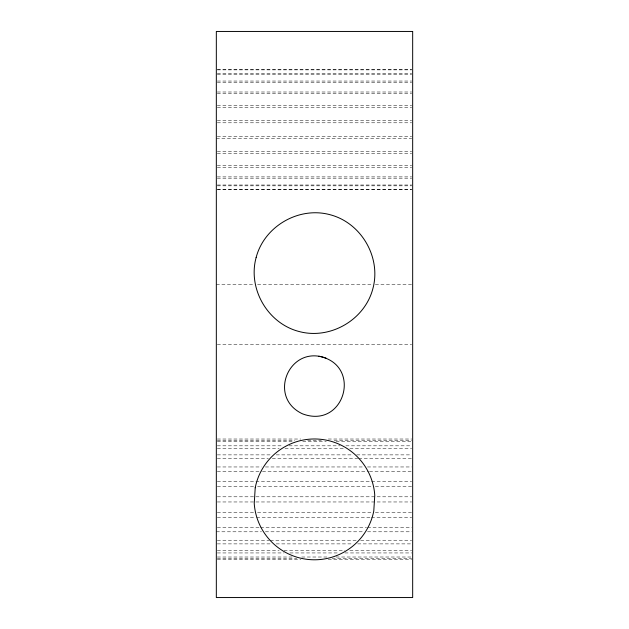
<?xml version="1.0" encoding="UTF-8"?>
<svg xmlns="http://www.w3.org/2000/svg" width="629" height="629" viewBox="0 0 629 629"><rect width="100%" height="100%" fill="white"/><g stroke="black" fill="none" stroke-linecap="round" stroke-linejoin="round"><path stroke-width="0.47" stroke-dasharray="3.15 2.36" d="M217.312 69.591L411.688 69.591M217.312 69.874L411.688 69.874M217.312 73.404L411.688 73.404M217.312 74.222L411.688 74.222M217.312 81.047L411.688 81.047M217.312 82.352L411.688 82.352M217.312 91.999L411.688 91.999M217.312 93.697L411.688 93.697M217.312 105.515L411.688 105.515M217.312 107.488L411.688 107.488M217.312 120.674L411.688 120.674M217.312 122.797L411.688 122.797M217.312 136.446L411.688 136.446M216.329 138.561L411.688 138.561M217.312 151.746L411.688 151.746M217.312 153.72L411.688 153.72M217.312 165.537L411.688 165.537M217.312 167.235L411.688 167.235M217.312 176.891L411.688 176.891M217.312 178.188L411.688 178.188M217.312 185.012L411.688 185.012M217.312 185.83L411.688 185.83M217.312 189.36L411.688 189.36M217.312 189.643L411.688 189.643M216.329 284.253L253.636 284.253M257.56 284.253L371.44 284.253M375.364 284.253L411.688 284.253M217.312 344.661L411.688 344.661M217.312 439.026L300.756 439.026M328.244 439.026L411.688 439.026M217.312 440.41L294.867 440.41M307.628 440.41L321.372 440.41M334.133 440.41L411.688 440.41M217.312 441.755L292.902 441.755M302.722 441.755L326.278 441.755M336.098 441.755L411.688 441.755M217.312 445.819L283.089 445.819M288.978 445.819L340.022 445.819M345.911 445.819L411.688 445.819M217.312 448.406L279.158 448.406M285.047 448.406L343.953 448.406M349.842 448.406L411.688 448.406M217.312 454.877L271.303 454.877M276.217 454.877L352.783 454.877M356.714 454.877L411.688 454.877M217.312 458.533L268.363 458.533M272.286 458.533L357.697 458.533M358.679 458.533L411.688 458.533M217.312 466.962L261.491 466.962M265.414 466.962L363.586 466.962M367.509 466.962L411.688 466.962M217.312 471.443L261.491 471.443M262.474 471.443L368.492 471.443M369.475 471.443L411.688 471.443M217.312 481.264L411.688 481.264M217.312 486.256L253.636 486.256M257.56 486.256L371.44 486.256M375.364 486.256L411.688 486.256M217.312 496.8L411.688 496.8M217.312 501.966L411.688 501.966M217.312 512.509L253.636 512.509M257.56 512.509L371.44 512.509M375.364 512.509L411.688 512.509M217.312 517.502L255.602 517.502M256.577 517.502L370.457 517.502M371.44 517.502L411.688 517.502M217.312 527.322L259.525 527.322M260.508 527.322L366.526 527.322M367.509 527.322L411.688 527.322M216.329 531.796L261.491 531.796M265.414 531.796L363.586 531.796M367.509 531.796L411.688 531.796M217.312 540.232L269.346 540.232M270.321 540.232L356.714 540.232M360.637 540.232L411.688 540.232M217.312 543.888L271.303 543.888M276.217 543.888L352.783 543.888M357.697 543.888L411.688 543.888M217.312 550.359L279.158 550.359M284.064 550.359L344.936 550.359M349.842 550.359L411.688 550.359M217.312 552.946L284.064 552.946M289.961 552.946L339.039 552.946M344.936 552.946L411.688 552.946M217.312 557.011L292.902 557.011M301.739 557.011L327.261 557.011M336.098 557.011L411.688 557.011M217.312 558.348L296.833 558.348M332.167 558.348L411.688 558.348M217.312 559.739L300.756 559.739M328.244 559.739L411.688 559.739"/><path stroke-width="0.94" d="M318.848 356.218C362.933 364.773 344.606 429.654 302.565 413.858C266.594 397.221 289.623 343.686 326.435 358.365M255.217 487.774L254.234 503.514A60.408 60.408 0 0 0 373.783 510.992L374.766 495.251A60.408 60.408 0 0 0 255.217 487.774M256.145 257.458C247.582 288.64 267.584 323.275 298.861 331.452C330.044 340.014 364.678 320.012 372.855 288.735C381.418 257.552 361.416 222.918 330.139 214.741C298.956 206.178 264.322 226.173 256.145 257.458M412.671 31.45L216.329 31.45L216.329 597.55L412.671 597.55L412.671 31.45"/></g></svg>
